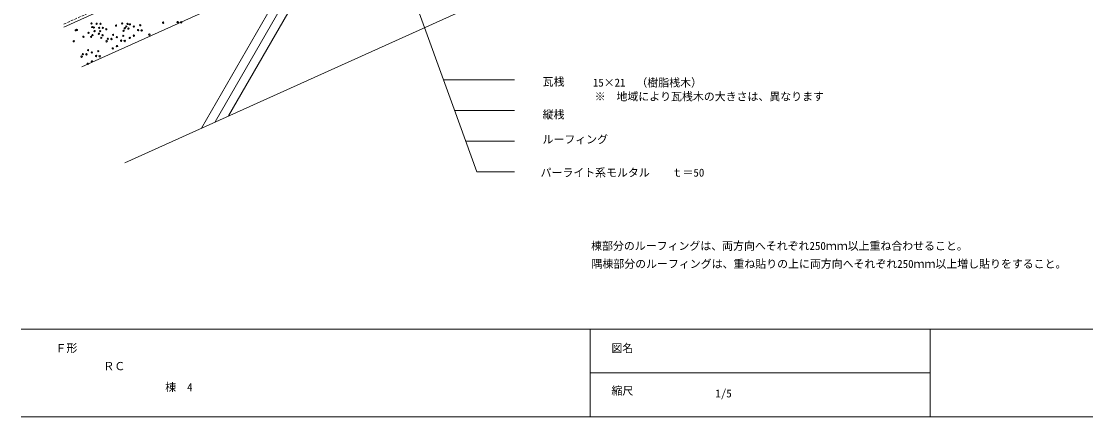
# Model space of a CAD drawing. Units: millimetres, scale not verified. Extents: x -198 to 202, y -140 to 130.
# Drawn here: x -197.6 to 46.2, y -140 to -49.6 of the extents above; entities that cross this region are included whole.
import ezdxf
from ezdxf.enums import TextEntityAlignment as Align

# ---------------------------------------------------------------- set-up
doc = ezdxf.new("R2010")
doc.units = ezdxf.units.MM
doc.header["$LTSCALE"] = 0.5
doc.linetypes.add('DASHED1', pattern=[1.8, 1.2, -0.6])
for name, color, linetype, lineweight in [('0-0', 5, 'Continuous', 18), ('0-1', 7, 'Continuous', 18), ('1-0', 7, 'Continuous', 18), ('1-1', 7, 'Continuous', 18), ('1-3', 7, 'Continuous', 18)]:
    doc.layers.add(name, color=color, linetype=linetype, lineweight=lineweight)
doc.styles.add('ＭＳ ゴシック', font='')
doc.styles.get('ＭＳ ゴシック').set_extended_font_data('MS Gothic')

msp = doc.modelspace()

# ---------------------------------------------------------------- linework, layer by layer
at = {"layer": '0-0'}
for p, q in [((202.4324, -119.9865), (-197.5676, -119.9865)), ((-67.2973, -119.9865), (-67.2973, -139.9865)), ((10.5405, -119.9865), (10.5405, -139.9865)), ((-67.2973, -129.9865), (10.5405, -129.9865)), ((202.4324, -139.9865), (-197.5676, -139.9865))]:
    msp.add_line(p, q, dxfattribs=at)
at = {"layer": '0-1'}
for p, q in [((-100.9382, -62.9957), (-84.659, -62.9957)), ((-98.3904, -69.9957), (-84.659, -69.9957)), ((-95.8426, -76.9957), (-84.659, -76.9957)), ((-93.2948, -83.9957), (-84.659, -83.9957))]:
    msp.add_line(p, q, dxfattribs=at)
at = {"layer": '1-0'}
for p, q in [((-187.8448, -50.9189), (-5.6757, 31.0572)), ((-183.7411, -60.0381), (-5.6757, 20.0913)), ((-173.8924, -81.9243), (-5.6757, -6.2268)), ((-129.5544, -35.6541), (-150.0825, -71.2098)), ((-135.7944, -38.4621), (-156.3225, -74.0178)), ((-132.6744, -37.0581), (-153.2025, -72.6138)), ((-98.4503, -69.6818), (-93.2948, -83.9957))]:
    msp.add_line(p, q, dxfattribs=at)
at = {"layer": '1-0', "linetype": 'DASHED1'}
msp.add_lwpolyline([(-187.8448, -50.261), (-5.6757, 31.7151), (39.9204, 11.1969)], dxfattribs=at)
at = {"layer": '1-0'}
for centre, radius in [((-181.4931, -50.0939), 0.1477), ((-181.3454, -50.9061), 0.1477), ((-180.939, -51.0174), 0.1477), ((-180.3117, -50.1677), 0.1477), ((-179.7576, -51.0912), 0.1477), ((-179.4257, -50.1677), 0.1477), ((-178.8716, -51.0912), 0.1477), ((-175.8778, -50.5728), 0.1477), ((-174.4786, -50.0939), 0.1477), ((-173.8687, -51.1814), 0.1477), ((-173.515, -50.7943), 0.1477), ((-173.2196, -50.2036), 0.1477), ((-173.0378, -51.254), 0.1651), ((-172.6873, -50.2953), 0.1477), ((-171.8013, -50.8122), 0.1477), ((-170.3245, -50.5168), 0.1477), ((-165.095, -49.9238), 0.1651), ((-161.7723, -49.7762), 0.1651), ((-160.9601, -49.85), 0.1651), ((-185.1111, -51.6444), 0.1477), ((-184.8158, -51.5706), 0.1477), ((-183.339, -53.1212), 0.1477), ((-182.1576, -52.2351), 0.1477), ((-181.6035, -53.1586), 0.1477), ((-181.2716, -52.752), 0.1477), ((-180.7913, -51.8296), 0.1477), ((-179.7949, -52.4566), 0.1477), ((-179.4995, -51.8659), 0.1477), ((-179.2408, -53.3801), 0.1477), ((-178.9454, -52.7894), 0.1477), ((-178.0966, -51.4229), 0.1477), ((-177.7474, -53.5825), 0.1477), ((-176.9166, -53.6551), 0.1651), ((-176.5661, -52.6965), 0.1477), ((-175.68, -53.2133), 0.1477), ((-174.2033, -52.918), 0.1477), ((-174.1454, -51.7709), 0.1651), ((-172.7425, -53.3953), 0.1477), ((-171.7826, -52.8784), 0.1651), ((-170.8227, -51.6232), 0.1651), ((-170.0105, -51.697), 0.1651), ((-168.2384, -52.6569), 0.1651), ((-185.5541, -54.1549), 0.1477), ((-178.0241, -54.172), 0.1651), ((-176.6212, -55.7964), 0.1477), ((-175.6613, -55.2795), 0.1651), ((-174.7015, -54.0243), 0.1651), ((-173.8893, -54.0982), 0.1651), ((-183.7499, -57.6813), 0.1651), ((-183.4732, -57.0919), 0.1477), ((-182.6423, -57.1645), 0.1651), ((-182.2918, -56.2058), 0.1477), ((-181.4058, -56.7227), 0.1477), ((-180.4272, -57.5337), 0.1651), ((-179.929, -56.4273), 0.1477), ((-179.615, -57.6075), 0.1651), ((-182.347, -59.3057), 0.1477), ((-181.3871, -58.7889), 0.1651)]:
    msp.add_circle(centre, radius, dxfattribs=at)
at = {"layer": '1-3'}
msp.add_line((-118.0434, -15.8503), (-98.4503, -69.6818), dxfattribs=at)

# ---------------------------------------------------------------- texts
at = {"layer": '0-0', "color": 7, "style": 'ＭＳ ゴシック'}
for s, p in [('Ｆ形', (-189.7297, -125.7973)), ('図名', (-62.4324, -125.7973)), ('縮尺', (-62.4324, -135.527)), ('1/5', (-38.6278, -136.1375))]:
    msp.add_text(s, height=1.833, dxfattribs=at).set_placement(p, align=Align.BOTTOM_LEFT)
at = {"layer": '0-1', "style": 'ＭＳ ゴシック'}
for s, p in [('瓦桟', (-78.1725, -64.8841)), ('縦桟', (-78.1725, -72.388)), ('ルーフィング', (-78.2251, -78.0733))]:
    msp.add_text(s, height=1.833, dxfattribs=at).set_placement(p, align=Align.BOTTOM_LEFT)
at = {"layer": '1-0', "style": 'ＭＳ ゴシック'}
for s, p in [('15×21\u3000（樹脂桟木）', (-66.6959, -65.0863)), ('※\u3000地域により瓦桟木の大きさは、異なります', (-66.2817, -68.2703)), ('パーライト系モルタル\u3000\u3000ｔ＝50', (-78.6648, -85.6663)), ('棟部分のルーフィングは、両方向へそれぞれ250ｍｍ以上重ね合わせること。', (-67.0863, -102.4202)), ('隅棟部分のルーフィングは、重ね貼りの上に両方向へそれぞれ250ｍｍ以上増し貼りをすること。', (-66.9985, -106.5315))]:
    msp.add_text(s, height=1.833, dxfattribs=at).set_placement(p, align=Align.BOTTOM_LEFT)
at = {"layer": '1-1', "style": 'ＭＳ ゴシック'}
msp.add_text('棟\u30004', height=1.833, dxfattribs=at).set_placement((-164.6024, -134.7264), align=Align.BOTTOM_LEFT)
at = {"layer": '1-3', "style": 'ＭＳ ゴシック'}
msp.add_text('ＲＣ', height=1.833, dxfattribs=at).set_placement((-178.7681, -129.91), align=Align.BOTTOM_LEFT)

doc.saveas('drawing.dxf')
